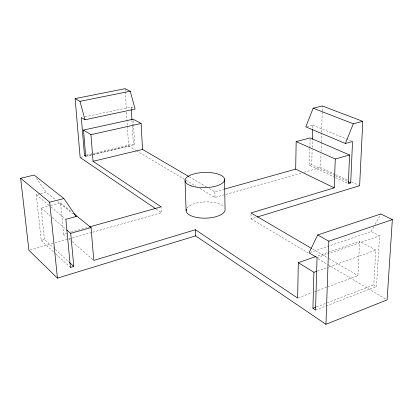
<?xml version="1.0" encoding="UTF-8"?>
<svg xmlns="http://www.w3.org/2000/svg" width="413" height="413" viewBox="0 0 413 413"><rect width="100%" height="100%" fill="white"/><g stroke="black" fill="none" stroke-linecap="round" stroke-linejoin="round"><path stroke-width="0.31" stroke-dasharray="2.06 1.55" d="M335.031 177.332L309.482 165.308L309.853 148.768M309.869 148.133L310.086 138.587M335.005 175.561L311.748 164.673L312.114 150.002M312.182 147.451L312.373 139.795M312.662 128.314L312.739 125.124L306.369 126.729M335.155 174.296L320.586 167.502L320.978 154.049M321.056 151.483L321.319 142.516M321.335 141.871L321.598 132.903M321.619 132.263L322.217 111.758M322.238 111.118L322.388 105.991M327.777 286.839L357.921 275.605L359.625 241.368L316.534 256.344M310.266 252.451L371.215 231.538L379.532 235.854L376.517 286.498L373.806 284.913L375.825 250.108L359.625 241.368M371.215 231.538L373.92 226.598M375.123 224.404L380.832 213.97M315.542 310.044L325.702 306.121M326.301 305.888L376.517 286.498M316.508 306.921L326.657 303.023M327.251 302.796L373.806 284.913M298.238 297.845L312.104 292.678M314.515 291.779L327.173 287.066M317.561 270.99L328.485 267.077M329.094 266.86L375.825 250.108M317.055 257.629L379.532 235.854M251.006 214.161L251.027 218.916L255.962 217.408M30.154 249.963L54.304 243.102M54.924 242.927L92.084 232.374M92.703 232.199L161.447 212.674L161.199 207.419M200.026 188.576L214.977 197.471L301.438 172.933M303.911 172.236L320.586 167.502M39.999 193.785L36.292 194.719L41.233 240.438L44.459 239.535L54.867 249.085M50.82 205.519L60.535 202.984L63.556 234.181L68.496 232.798M70.969 232.106L88.883 227.088M209.293 188.534L214.853 191.792L224.109 189.2M309.482 165.308L311.748 164.673M44.459 239.535L41.109 208.049L50.216 205.674M40.613 193.63L46.179 192.226L55.688 199.913M80.772 157.358L83.88 156.625M86.363 156.037L128.608 146.083L135.805 150.368M85.692 156.372L134.674 144.824L133.58 126.244M86.363 155.123L133.389 144.065L134.674 144.824M85.114 116.771L131.184 107.044L133.435 108.211M312.739 125.124L351.344 141.029M335.738 174.57L347.973 180.274M351.473 181.906L359.047 185.437M335.588 175.835L347.219 181.281M335.609 177.605L348.381 183.615M189.268 176.8L206.51 186.903M312.496 248.993L328.562 258.404M329.115 258.729L357.921 275.605M136.357 150.693L196.154 186.268M251.027 218.916L308.005 252.813M317.964 258.739L327.364 264.335M327.917 264.661L386 299.219M156.135 209.066L161.447 212.674M60.535 202.984L71.542 211.859M57.691 201.529L72.714 213.666M36.292 194.719L49.101 205.375M51.073 207.016L65.853 219.308M41.109 208.049L49.844 215.503M52.27 217.574L65.858 229.163M63.556 234.181L66.431 236.68M68.832 238.766L71.707 241.264M72.187 241.677L92.817 259.586M55.342 249.519L69.069 262.11M41.233 240.438L55.357 253.52M55.827 253.954L70.422 267.469M36.349 178.173L46.179 192.226M125.056 88.692L125.211 91.242M125.253 91.882L126.357 109.734M126.517 112.29L127.343 125.681M127.385 126.316L128.608 146.083M133.239 120.477L133.544 125.604M131.184 107.044L131.298 108.96M131.984 120.451L132.284 125.557M132.325 126.192L133.389 144.065M214.853 191.792L214.977 197.471M186.893 208.162A19.504 8.126 -1.5 0 1 205.158 201.921A19.504 8.126 -1.5 0 1 224.047 206.996"/><path stroke-width="0.62" d="M296.162 141.582L335.273 159L334.225 187.853L295.682 169.149L296.162 141.582L310.101 137.947L349.568 154.983L348.381 183.615L350.709 182.913L352.532 141.52L345.402 143.456L305.79 126.874L313.162 108.201L322.388 105.991L362.769 121.339L359.63 185.711L257.196 217.031M315.93 256.556L298.325 262.673L297.634 298.072L195.432 229.742L93.777 260.422L91.056 227.589L73.545 213.475M312.388 139.16L312.626 129.589M66.829 229.995L70.711 233.304L73.798 266.452L70.422 267.469L65.853 219.308L76.219 216.495L63.881 198.55L34.165 175.05L20.65 178.287L28.915 250.314L57.433 278.14L195.623 235.864L325.945 324.308L387.11 299.879L392.35 219.613L380.832 213.97L317.711 234.945L309.048 252.87L317.055 257.629L315.542 310.044L312.925 308.294L313.921 272.296L298.325 262.673M325.945 324.308L328.815 241.187L317.711 234.945M345.402 143.456L353.311 123.781L362.769 121.339M312.925 308.294L315.909 307.148M313.921 272.296L316.952 271.207M328.815 241.187L392.35 219.613M334.225 187.853L251.001 212.969L311.387 248.347M89.502 226.913L161.168 206.836L93.059 161.297L90.948 134.664L83.519 130.074L85.692 156.372L84.484 155.562L81.325 117.571L85.006 119.76L135.118 109.089L130.245 91.232L125.056 88.692L75.13 98.609L80.153 157.503L155.603 208.704M224.729 189.025L295.682 169.149M70.711 233.304L91.056 227.589M335.273 159L349.568 154.983M20.65 178.287L49.694 202.215L63.881 198.55M93.059 161.297L142.537 149.429L188.71 176.475M84.484 155.562L85.739 155.267M90.948 134.664L141.101 123.477L142.537 149.429M83.519 130.074L133.167 119.197L141.101 123.477M75.13 98.609L79.977 101.335L130.245 91.232M313.162 108.201L353.311 123.781M348.381 181.823L350.709 182.913M75.218 215.689L76.219 216.495M69.539 262.544L73.798 266.452M79.977 101.335L85.006 119.76M49.694 202.215L57.433 278.14M131.334 109.6L131.943 119.811M185.05 180.698L186.118 210.692M195.432 229.742L195.623 235.864M224.558 179.077L225.059 209.045A19.504 8.126 -1.5 0 1 204.657 218.178A19.504 8.126 -1.5 0 1 186.382 209.097M191.828 186.082A19.788 7.62 -1.5 0 0 224.238 181.075A19.788 7.62 -1.5 0 0 198.4 172.98A19.788 7.62 -1.5 0 0 191.828 186.082"/></g></svg>
